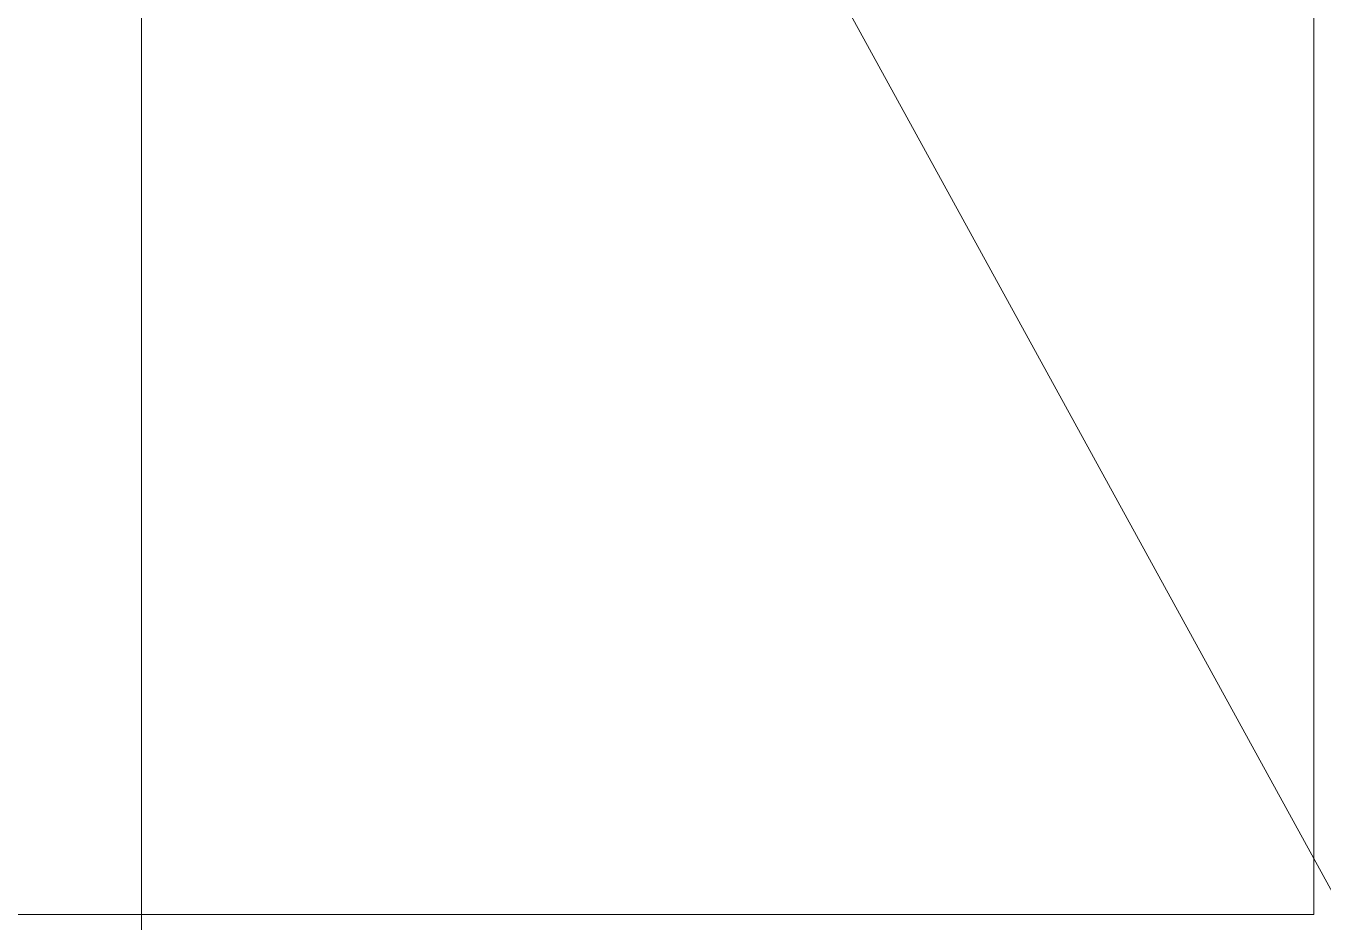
# Model space of a CAD drawing. Header units: millimetres. Extents: x -753 to 90, y 56274 to 56868.
# Drawn here: x -0.75 to 7.65, y 56779.36 to 56785.16 of the extents above; entities that cross this region are included whole.
import ezdxf

# ---------------------------------------------------------------- set-up
doc = ezdxf.new("R2010")
doc.units = ezdxf.units.MM
doc.linetypes.add('XKITLINE00', pattern=[0])
for name, color, linetype, lineweight in [('Cota', 4, 'Continuous', 0), ('Grelha', 4, 'Continuous', 0), ('Texto', 7, 'Continuous', 0)]:
    doc.layers.add(name, color=color, linetype=linetype, lineweight=lineweight)

# ---------------------------------------------------------------- blocks, each defined once
blk = doc.blocks.new('*A3')
at = {"layer": 'Grelha', "color": 7, "linetype": 'XKITLINE00', "lineweight": 0}
blk.add_line((0, 56773.7917), (0, 56815.8431), dxfattribs=at)
blk = doc.blocks.new('*A2140')
at = {"layer": 'Cota', "color": 7, "linetype": 'XKITLINE00', "lineweight": 0}
blk.add_arc((0.0042, 56735.3928), 80.1503, 33.306851, 146.710189, dxfattribs=at)
blk = doc.blocks.new('*A2141')
at = {"layer": 'Texto', "color": 7, "linetype": 'XKITLINE00', "lineweight": 0}
blk.add_line((3.8049, 56786.67), (13.2367, 56769.4917), dxfattribs=at)
blk = doc.blocks.new('*A2143')
at = {"color": 7, "linetype": 'XKITLINE00', "lineweight": 0}
for p, q in [((7.5935, 56794.0828), (7.5935, 56779.4101)), ((7.5935, 56779.4101), (-7.8704, 56779.4101))]:
    blk.add_line(p, q, dxfattribs=at)

msp = doc.modelspace()

# ---------------------------------------------------------------- block references
at = {"lineweight": 0}
for name in ['*A3', '*A2140', '*A2143', '*A2141']:
    msp.add_blockref(name, (0, 0), dxfattribs=at)

doc.saveas('drawing.dxf')
